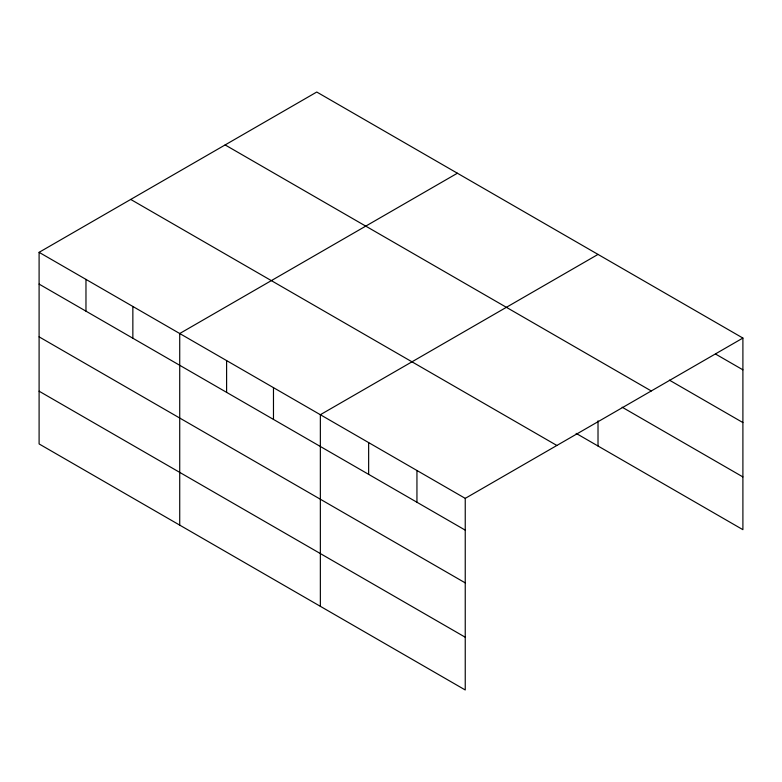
<?xml version="1.0" encoding="UTF-8"?>
<svg xmlns="http://www.w3.org/2000/svg" width="782" height="782" viewBox="0 0 782 782"><rect width="100%" height="100%" fill="white"/><g stroke="black" fill="none" stroke-linecap="round" stroke-linejoin="round"><path stroke-width="1.17" d="M39.1 252.332L465.241 498.369L465.241 689.968L39.1 443.941L39.1 252.332L316.759 92.032L742.9 338.059L742.9 529.668L576.139 433.384M457.382 173.223L179.723 333.523L179.723 525.133M598.015 254.414L320.356 414.714L320.356 606.324M465.241 498.369L742.9 338.059M715.598 354.07L742.9 369.827M669.402 380.14L742.9 422.573M225.128 144.934L651.269 390.961M622.159 407.207L742.9 476.922M130.731 199.439L556.872 445.466M39.1 284.101L465.241 530.137M39.1 336.847L465.241 582.883M39.1 391.195L465.241 637.222M598.015 420.843L598.015 446.014M416.943 470.481L416.943 502.249M368.645 442.602L368.645 474.371M273.475 387.647L273.475 419.416M226.604 360.59L226.604 392.359M132.852 306.466L132.852 338.225M85.971 279.399L85.971 311.168"/></g></svg>
